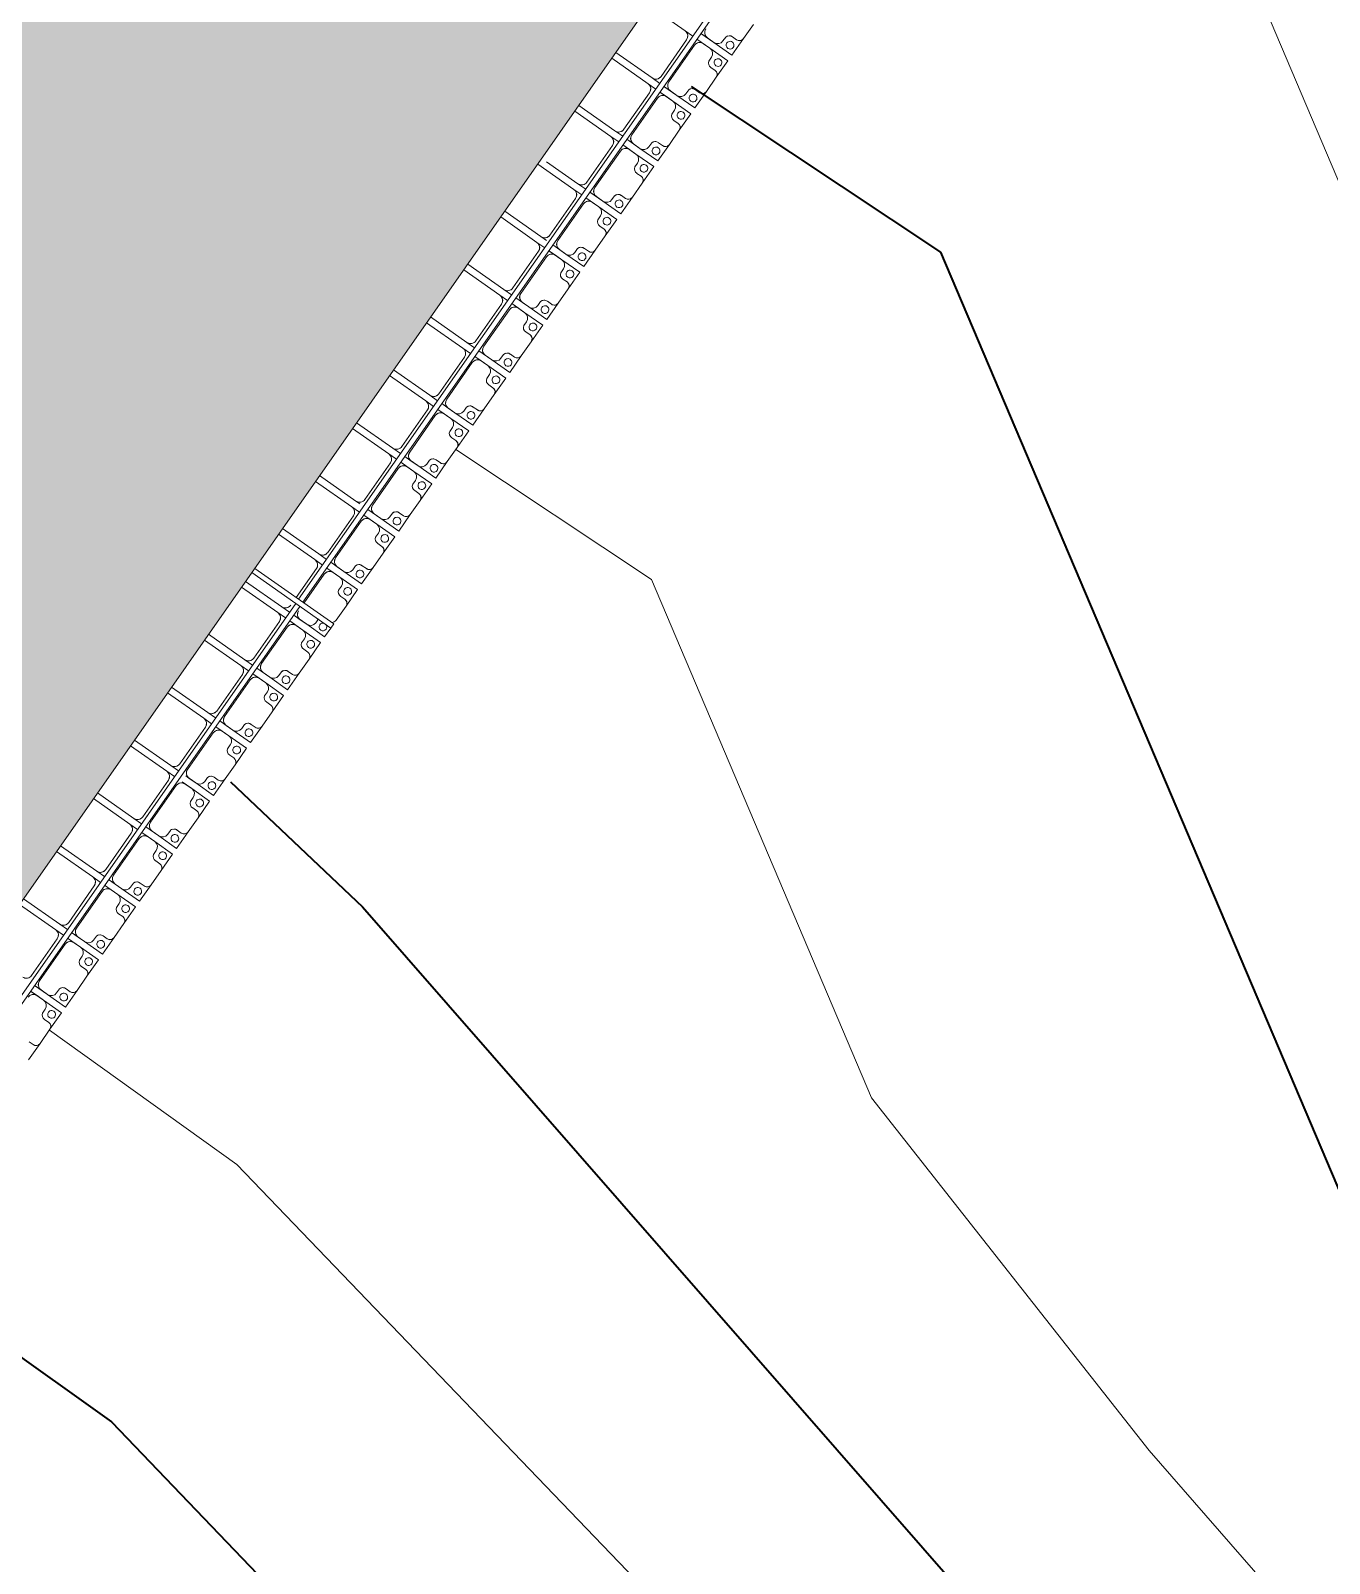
# Model space of a CAD drawing. Header units: millimetres. Extents: x -861324 to 439029, y -308065 to 694685.
# Drawn here: x -245874 to -235813, y 53681 to 65552 of the extents above; entities that cross this region are included whole.
import ezdxf

# ---------------------------------------------------------------- set-up
doc = ezdxf.new("R2010")
doc.units = ezdxf.units.MM
for name, color, linetype, lineweight in [('A-DETL-GENF', 92, 'Continuous', 9), ('A-DETL-THIN', 151, 'Continuous', 9), ('A-GENM', 13, 'Continuous', 9), ('C-TOPO-MAJR', 7, 'Continuous', 35), ('C-TOPO-MINR', 7, 'Continuous', 9), ('S-BEAM', 12, 'Continuous', 9)]:
    doc.layers.add(name, color=color, linetype=linetype, lineweight=lineweight)

# ---------------------------------------------------------------- blocks, each defined once
blk = doc.blocks.new('Dai phaodi lai - DẢI PHAO ĐI LẠI-17507-BỐ TRÍ BÈ PIN HỒ BẢN MÒNG')
at = {"layer": 'A-GENM', "color": 7}
for p, q in [((52067, 748), (51933, 748)), ((52067, 748), (52223, 748)), ((52223, 748), (52067, 748)), ((52223, 748), (52223, 579)), ((52223, 579), (52223, 748)), ((52277, 748), (52433, 748)), ((52277, 579), (52277, 748)), ((52277, 748), (52277, 579)), ((52433, 748), (52277, 748)), ((52567, 748), (52433, 748)), ((52567, 748), (52723, 748)), ((52723, 748), (52567, 748)), ((52723, 748), (52723, 579)), ((52723, 579), (52723, 748)), ((52777, 748), (52933, 748)), ((52777, 579), (52777, 748)), ((52777, 748), (52777, 579)), ((52933, 748), (52777, 748)), ((53067, 748), (52933, 748)), ((53067, 748), (53223, 748)), ((53223, 748), (53067, 748)), ((53223, 748), (53223, 579)), ((53223, 579), (53223, 748)), ((53277, 748), (53433, 748)), ((53277, 579), (53277, 748)), ((53277, 748), (53277, 579)), ((53433, 748), (53277, 748)), ((53567, 748), (53433, 748)), ((53567, 748), (53723, 748)), ((53723, 748), (53567, 748)), ((53723, 748), (53723, 579)), ((53723, 579), (53723, 748)), ((53777, 748), (53933, 748)), ((53777, 579), (53777, 748)), ((53777, 748), (53777, 579)), ((53933, 748), (53777, 748)), ((54067, 748), (53933, 748)), ((54067, 748), (54223, 748)), ((54223, 748), (54067, 748)), ((54223, 748), (54223, 579)), ((54223, 579), (54223, 748)), ((54277, 748), (54433, 748)), ((54277, 579), (54277, 748)), ((54277, 748), (54277, 579)), ((54433, 748), (54277, 748)), ((54567, 748), (54433, 748)), ((54567, 748), (54723, 748)), ((54723, 748), (54567, 748)), ((54723, 748), (54723, 579)), ((54723, 579), (54723, 748)), ((54777, 748), (54933, 748)), ((54777, 579), (54777, 748)), ((54777, 748), (54777, 579)), ((54933, 748), (54777, 748)), ((55067, 748), (54933, 748)), ((55067, 748), (55223, 748)), ((55223, 748), (55067, 748)), ((55223, 748), (55223, 579)), ((55223, 579), (55223, 748)), ((55277, 748), (55433, 748)), ((55277, 579), (55277, 748)), ((55277, 748), (55277, 579)), ((55433, 748), (55277, 748)), ((55567, 748), (55433, 748)), ((55567, 748), (55723, 748)), ((55723, 748), (55567, 748)), ((55723, 748), (55723, 579)), ((55723, 579), (55723, 748)), ((55777, 748), (55933, 748)), ((55777, 579), (55777, 748)), ((55777, 748), (55777, 579)), ((55933, 748), (55777, 748)), ((56067, 748), (55933, 748)), ((56067, 748), (56223, 748)), ((56223, 748), (56067, 748)), ((56223, 748), (56223, 579)), ((56223, 579), (56223, 748)), ((56277, 748), (56433, 748)), ((56277, 579), (56277, 748)), ((56277, 748), (56277, 579)), ((56433, 748), (56277, 748)), ((56567, 748), (56433, 748)), ((56567, 748), (56723, 748)), ((56723, 748), (56567, 748)), ((56723, 748), (56723, 579)), ((56723, 579), (56723, 748)), ((56777, 748), (56933, 748)), ((56777, 579), (56777, 748)), ((56777, 748), (56777, 579)), ((56933, 748), (56777, 748)), ((57067, 748), (56933, 748)), ((57067, 748), (57223, 748)), ((57223, 748), (57067, 748)), ((57223, 748), (57223, 579)), ((57223, 579), (57223, 748)), ((57277, 748), (57433, 748)), ((57277, 579), (57277, 748)), ((57277, 748), (57277, 579)), ((57433, 748), (57277, 748)), ((57567, 748), (57433, 748)), ((57640, 748), (57723, 748)), ((57723, 748), (57640, 748)), ((57723, 748), (57723, 579)), ((57723, 579), (57723, 748)), ((57777, 748), (57933, 748)), ((57777, 579), (57777, 748)), ((57777, 748), (57777, 579)), ((57933, 748), (57777, 748)), ((58067, 748), (57933, 748)), ((58067, 748), (58223, 748)), ((58223, 748), (58067, 748)), ((58223, 748), (58223, 579)), ((58223, 579), (58223, 748)), ((58277, 748), (58433, 748)), ((58277, 579), (58277, 748)), ((58277, 748), (58277, 579)), ((58433, 748), (58277, 748)), ((58567, 748), (58433, 748)), ((58567, 748), (58723, 748)), ((58723, 748), (58567, 748)), ((58723, 748), (58723, 579)), ((58723, 579), (58723, 748)), ((58777, 748), (58933, 748)), ((58777, 579), (58777, 748)), ((58777, 748), (58777, 579)), ((58933, 748), (58777, 748)), ((59067, 748), (58933, 748)), ((59067, 748), (59223, 748)), ((59223, 748), (59067, 748)), ((59223, 748), (59223, 579)), ((59223, 579), (59223, 748)), ((59277, 748), (59433, 748)), ((59277, 579), (59277, 748)), ((59277, 748), (59277, 579)), ((59433, 748), (59277, 748)), ((59567, 748), (59433, 748)), ((59567, 748), (59723, 748)), ((59723, 748), (59567, 748)), ((59723, 748), (59723, 579)), ((59723, 579), (59723, 748)), ((59777, 748), (59933, 748)), ((59777, 579), (59777, 748)), ((59777, 748), (59777, 579)), ((59933, 748), (59777, 748)), ((60067, 748), (59933, 748)), ((60067, 748), (60223, 748)), ((60223, 748), (60067, 748)), ((60223, 748), (60223, 579)), ((60223, 579), (60223, 748)), ((60277, 748), (60433, 748)), ((60277, 579), (60277, 748)), ((60277, 748), (60277, 579)), ((60433, 748), (60277, 748)), ((60567, 748), (60433, 748)), ((60567, 748), (60723, 748)), ((60723, 748), (60567, 748)), ((60723, 748), (60723, 579)), ((60723, 579), (60723, 748)), ((60777, 748), (60933, 748)), ((60777, 579), (60777, 748)), ((60777, 748), (60777, 579)), ((60933, 748), (60777, 748)), ((61067, 748), (60933, 748)), ((61067, 748), (61223, 748)), ((61223, 748), (61067, 748)), ((61223, 748), (61223, 579)), ((61223, 579), (61223, 748)), ((61277, 748), (61433, 748)), ((61277, 579), (61277, 748)), ((61277, 748), (61277, 579)), ((61433, 748), (61277, 748)), ((61567, 748), (61433, 748)), ((61567, 748), (61723, 748)), ((61723, 748), (61567, 748)), ((52105, 671), (52105, 710)), ((52173, 629), (52136, 629)), ((52173, 629), (52136, 629)), ((52136, 629), (52173, 629)), ((52364, 629), (52327, 629)), ((52364, 629), (52327, 629)), ((52327, 629), (52364, 629)), ((52395, 710), (52395, 671)), ((52605, 671), (52605, 710)), ((52673, 629), (52636, 629)), ((52673, 629), (52636, 629)), ((52636, 629), (52673, 629)), ((52864, 629), (52827, 629)), ((52864, 629), (52827, 629)), ((52827, 629), (52864, 629)), ((52895, 710), (52895, 671)), ((53105, 671), (53105, 710)), ((53173, 629), (53136, 629)), ((53173, 629), (53136, 629)), ((53136, 629), (53173, 629)), ((53364, 629), (53327, 629)), ((53364, 629), (53327, 629)), ((53327, 629), (53364, 629)), ((53395, 710), (53395, 671)), ((53605, 671), (53605, 710)), ((53673, 629), (53636, 629)), ((53673, 629), (53636, 629)), ((53636, 629), (53673, 629)), ((53864, 629), (53827, 629)), ((53864, 629), (53827, 629)), ((53827, 629), (53864, 629)), ((53895, 710), (53895, 671)), ((54105, 671), (54105, 710)), ((54173, 629), (54136, 629)), ((54173, 629), (54136, 629)), ((54136, 629), (54173, 629)), ((54364, 629), (54327, 629)), ((54364, 629), (54327, 629)), ((54327, 629), (54364, 629)), ((54395, 710), (54395, 671)), ((54605, 671), (54605, 710)), ((54673, 629), (54636, 629)), ((54673, 629), (54636, 629)), ((54636, 629), (54673, 629)), ((54864, 629), (54827, 629)), ((54864, 629), (54827, 629)), ((54827, 629), (54864, 629)), ((54895, 710), (54895, 671)), ((55105, 671), (55105, 710)), ((55173, 629), (55136, 629)), ((55173, 629), (55136, 629)), ((55136, 629), (55173, 629)), ((55364, 629), (55327, 629)), ((55364, 629), (55327, 629)), ((55327, 629), (55364, 629)), ((55395, 710), (55395, 671)), ((55605, 671), (55605, 710)), ((55673, 629), (55636, 629)), ((55673, 629), (55636, 629)), ((55636, 629), (55673, 629)), ((55864, 629), (55827, 629)), ((55864, 629), (55827, 629)), ((55827, 629), (55864, 629)), ((55895, 710), (55895, 671)), ((56105, 671), (56105, 710)), ((56173, 629), (56136, 629)), ((56173, 629), (56136, 629)), ((56136, 629), (56173, 629)), ((56364, 629), (56327, 629)), ((56364, 629), (56327, 629)), ((56327, 629), (56364, 629)), ((56395, 710), (56395, 671)), ((56605, 671), (56605, 710)), ((56673, 629), (56636, 629)), ((56673, 629), (56636, 629)), ((56636, 629), (56673, 629)), ((56864, 629), (56827, 629)), ((56864, 629), (56827, 629)), ((56827, 629), (56864, 629)), ((56895, 710), (56895, 671)), ((57105, 671), (57105, 710)), ((57173, 629), (57136, 629)), ((57173, 629), (57136, 629)), ((57136, 629), (57173, 629)), ((57364, 629), (57327, 629)), ((57364, 629), (57327, 629)), ((57327, 629), (57364, 629)), ((57395, 710), (57395, 671)), ((57673, 629), (57636, 629)), ((57673, 629), (57636, 629)), ((57636, 629), (57673, 629)), ((57864, 629), (57827, 629)), ((57864, 629), (57827, 629)), ((57827, 629), (57864, 629)), ((57895, 710), (57895, 671)), ((58105, 671), (58105, 710)), ((58173, 629), (58136, 629)), ((58173, 629), (58136, 629)), ((58136, 629), (58173, 629)), ((58364, 629), (58327, 629)), ((58364, 629), (58327, 629)), ((58327, 629), (58364, 629)), ((58395, 710), (58395, 671)), ((58605, 671), (58605, 710)), ((58673, 629), (58636, 629)), ((58673, 629), (58636, 629)), ((58636, 629), (58673, 629)), ((58864, 629), (58827, 629)), ((58864, 629), (58827, 629)), ((58827, 629), (58864, 629)), ((58895, 710), (58895, 671)), ((59105, 671), (59105, 710)), ((59173, 629), (59136, 629)), ((59173, 629), (59136, 629)), ((59136, 629), (59173, 629)), ((59364, 629), (59327, 629)), ((59364, 629), (59327, 629)), ((59327, 629), (59364, 629)), ((59395, 710), (59395, 671)), ((59605, 671), (59605, 710)), ((59673, 629), (59636, 629)), ((59673, 629), (59636, 629)), ((59636, 629), (59673, 629)), ((59864, 629), (59827, 629)), ((59864, 629), (59827, 629)), ((59827, 629), (59864, 629)), ((59895, 710), (59895, 671)), ((60105, 671), (60105, 710)), ((60173, 629), (60136, 629)), ((60173, 629), (60136, 629)), ((60136, 629), (60173, 629)), ((60364, 629), (60327, 629)), ((60364, 629), (60327, 629)), ((60327, 629), (60364, 629)), ((60395, 710), (60395, 671)), ((60605, 671), (60605, 710)), ((60673, 629), (60636, 629)), ((60673, 629), (60636, 629)), ((60636, 629), (60673, 629)), ((60864, 629), (60827, 629)), ((60864, 629), (60827, 629)), ((60827, 629), (60864, 629)), ((60895, 710), (60895, 671)), ((61105, 671), (61105, 710)), ((61173, 629), (61136, 629)), ((61173, 629), (61136, 629)), ((61136, 629), (61173, 629)), ((61364, 629), (61327, 629)), ((61364, 629), (61327, 629)), ((61327, 629), (61364, 629)), ((61395, 710), (61395, 671)), ((61605, 671), (61605, 710)), ((52223, 517), (52223, 579)), ((52223, 517), (52223, 456)), ((52277, 579), (52277, 517)), ((52277, 456), (52277, 517)), ((52723, 517), (52723, 579)), ((52723, 517), (52723, 456)), ((52777, 579), (52777, 517)), ((52777, 456), (52777, 517)), ((53223, 517), (53223, 579)), ((53223, 517), (53223, 456)), ((53277, 579), (53277, 517)), ((53277, 456), (53277, 517)), ((53723, 517), (53723, 579)), ((53723, 517), (53723, 456)), ((53777, 579), (53777, 517)), ((53777, 456), (53777, 517)), ((54223, 517), (54223, 579)), ((54223, 517), (54223, 456)), ((54277, 579), (54277, 517)), ((54277, 456), (54277, 517)), ((54723, 517), (54723, 579)), ((54723, 517), (54723, 456)), ((54777, 579), (54777, 517)), ((54777, 456), (54777, 517)), ((55223, 517), (55223, 579)), ((55223, 517), (55223, 456)), ((55277, 579), (55277, 517)), ((55277, 456), (55277, 517)), ((55723, 517), (55723, 579)), ((55723, 517), (55723, 456)), ((55777, 579), (55777, 517)), ((55777, 456), (55777, 517)), ((56223, 517), (56223, 579)), ((56223, 517), (56223, 456)), ((56277, 579), (56277, 517)), ((56277, 456), (56277, 517)), ((56723, 517), (56723, 579)), ((56723, 517), (56723, 456)), ((56777, 579), (56777, 517)), ((56777, 456), (56777, 517)), ((57223, 517), (57223, 579)), ((57223, 517), (57223, 456)), ((57277, 579), (57277, 517)), ((57277, 456), (57277, 517)), ((57723, 517), (57723, 579)), ((57723, 517), (57723, 456)), ((57777, 579), (57777, 517)), ((57777, 456), (57777, 517)), ((58223, 517), (58223, 579)), ((58223, 517), (58223, 456)), ((58277, 579), (58277, 517)), ((58277, 456), (58277, 517)), ((58723, 517), (58723, 579)), ((58723, 517), (58723, 456)), ((58777, 579), (58777, 517)), ((58777, 456), (58777, 517)), ((59223, 517), (59223, 579)), ((59223, 517), (59223, 485)), ((59277, 579), (59277, 517)), ((59277, 489), (59277, 517)), ((59723, 517), (59723, 579)), ((59723, 517), (59723, 456)), ((59777, 579), (59777, 517)), ((59777, 456), (59777, 517)), ((60223, 517), (60223, 579)), ((60223, 517), (60223, 456)), ((60277, 579), (60277, 517)), ((60277, 456), (60277, 517)), ((60723, 517), (60723, 579)), ((60723, 517), (60723, 456)), ((60777, 579), (60777, 517)), ((60777, 456), (60777, 517)), ((61223, 517), (61223, 579)), ((61223, 517), (61223, 456)), ((61277, 579), (61277, 517)), ((61277, 456), (61277, 517)), ((52277, 343), (52277, 416)), ((52327, 467), (52673, 467)), ((52673, 393), (52327, 393)), ((52723, 416), (52723, 343)), ((52777, 343), (52777, 416)), ((52827, 467), (53173, 467)), ((53173, 393), (52827, 393)), ((53223, 416), (53223, 343)), ((53277, 343), (53277, 416)), ((53327, 467), (53673, 467)), ((53673, 393), (53327, 393)), ((53723, 416), (53723, 343)), ((53777, 343), (53777, 416)), ((53827, 467), (54173, 467)), ((54173, 393), (53827, 393)), ((54223, 395), (54223, 343)), ((54277, 343), (54277, 416)), ((54327, 467), (54673, 467)), ((54673, 393), (54327, 393)), ((54723, 416), (54723, 343)), ((54777, 343), (54777, 416)), ((54827, 467), (55173, 467)), ((55173, 393), (54827, 393)), ((55223, 416), (55223, 343)), ((55277, 343), (55277, 416)), ((55327, 467), (55673, 467)), ((55673, 393), (55327, 393)), ((55723, 416), (55723, 343)), ((55777, 343), (55777, 416)), ((55827, 467), (56173, 467)), ((56173, 393), (55827, 393)), ((56223, 416), (56223, 343)), ((56277, 343), (56277, 416)), ((56327, 467), (56673, 467)), ((56673, 393), (56327, 393)), ((56723, 380), (56723, 343)), ((56777, 343), (56777, 416)), ((56827, 467), (57173, 467)), ((57173, 393), (56827, 393)), ((57223, 416), (57223, 343)), ((57277, 343), (57277, 416)), ((57327, 467), (57600, 467)), ((57600, 393), (57327, 393)), ((57723, 416), (57723, 343)), ((57777, 343), (57777, 416)), ((57827, 467), (58173, 467)), ((58173, 393), (57827, 393)), ((58223, 416), (58223, 343)), ((58277, 343), (58277, 416)), ((58327, 467), (58673, 467)), ((58673, 393), (58327, 393)), ((58723, 416), (58723, 343)), ((58777, 343), (58777, 416)), ((58827, 467), (59173, 467)), ((59173, 393), (58827, 393)), ((59223, 416), (59223, 343)), ((59277, 343), (59277, 416)), ((59327, 467), (59673, 467)), ((59673, 393), (59327, 393)), ((59723, 416), (59723, 343)), ((59777, 343), (59777, 416)), ((59827, 467), (60173, 467)), ((60173, 393), (59827, 393)), ((60223, 416), (60223, 343)), ((60277, 343), (60277, 416)), ((60327, 467), (60673, 467)), ((60673, 393), (60327, 393)), ((60723, 416), (60723, 343)), ((60777, 343), (60777, 416)), ((60827, 467), (61173, 467)), ((61173, 393), (60827, 393)), ((52277, 343), (52277, 0)), ((52723, 0), (52723, 343)), ((52777, 343), (52777, 0)), ((53223, 0), (53223, 343)), ((53277, 343), (53277, 0)), ((53723, 45), (53723, 343)), ((53777, 343), (53777, 0)), ((54223, 0), (54223, 343)), ((54277, 343), (54277, 0)), ((54723, 0), (54723, 343)), ((54777, 343), (54777, 0)), ((55223, 0), (55223, 343)), ((55277, 343), (55277, 0)), ((55723, 0), (55723, 343)), ((55777, 343), (55777, 0)), ((56223, 0), (56223, 343)), ((56277, 343), (56277, 0)), ((56723, 0), (56723, 343)), ((56777, 343), (56777, 0)), ((57223, 0), (57223, 343)), ((57277, 343), (57277, 0)), ((57723, 0), (57723, 343)), ((57777, 343), (57777, 0)), ((58223, 0), (58223, 343)), ((58277, 343), (58277, 0)), ((58723, 0), (58723, 343)), ((58777, 343), (58777, 0)), ((59223, 0), (59223, 343)), ((59277, 343), (59277, 0)), ((59723, 0), (59723, 343)), ((59777, 343), (59777, 0)), ((60223, 0), (60223, 343)), ((60277, 343), (60277, 0)), ((60723, 0), (60723, 343)), ((60777, 343), (60777, 0))]:
    blk.add_line(p, q, dxfattribs=at)
at = {"layer": 'A-GENM', "color": 9}
for p, q in [((52136, 629), (52173, 629)), ((52327, 629), (52364, 629)), ((52636, 629), (52673, 629)), ((52827, 629), (52864, 629)), ((53136, 629), (53173, 629)), ((53327, 629), (53364, 629)), ((53636, 629), (53673, 629)), ((53827, 629), (53864, 629)), ((54136, 629), (54173, 629)), ((54327, 629), (54364, 629)), ((54636, 629), (54673, 629)), ((54827, 629), (54864, 629)), ((55136, 629), (55173, 629)), ((55327, 629), (55364, 629)), ((55636, 629), (55673, 629)), ((55827, 629), (55864, 629)), ((56136, 629), (56173, 629)), ((56327, 629), (56364, 629)), ((56636, 629), (56673, 629)), ((56827, 629), (56864, 629)), ((57136, 629), (57173, 629)), ((57327, 629), (57364, 629)), ((57636, 629), (57673, 629)), ((57827, 629), (57864, 629)), ((58136, 629), (58173, 629)), ((58327, 629), (58364, 629)), ((58636, 629), (58673, 629)), ((58827, 629), (58864, 629)), ((59136, 629), (59173, 629)), ((59327, 629), (59364, 629)), ((59636, 629), (59673, 629)), ((59827, 629), (59864, 629)), ((60136, 629), (60173, 629)), ((60327, 629), (60364, 629)), ((60636, 629), (60673, 629)), ((60827, 629), (60864, 629)), ((61136, 629), (61173, 629)), ((61327, 629), (61364, 629)), ((52223, 579), (52223, 456)), ((52277, 456), (52277, 579)), ((52723, 579), (52723, 456)), ((52777, 456), (52777, 579)), ((53223, 579), (53223, 456)), ((53277, 456), (53277, 579)), ((53723, 579), (53723, 456)), ((53777, 456), (53777, 579)), ((54223, 579), (54223, 456)), ((54277, 456), (54277, 579)), ((54723, 579), (54723, 456)), ((54777, 456), (54777, 579)), ((55223, 579), (55223, 456)), ((55277, 456), (55277, 579)), ((55723, 579), (55723, 456)), ((55777, 456), (55777, 579)), ((56223, 579), (56223, 456)), ((56277, 456), (56277, 579)), ((56723, 579), (56723, 456)), ((56777, 456), (56777, 579)), ((57223, 579), (57223, 456)), ((57277, 456), (57277, 579)), ((57723, 579), (57723, 456)), ((57777, 456), (57777, 579)), ((58223, 579), (58223, 456)), ((58277, 456), (58277, 579)), ((58723, 579), (58723, 456)), ((58777, 456), (58777, 579)), ((59223, 579), (59223, 485)), ((59277, 489), (59277, 579)), ((59723, 579), (59723, 456)), ((59777, 456), (59777, 579)), ((60223, 579), (60223, 456)), ((60277, 456), (60277, 579)), ((60723, 579), (60723, 456)), ((60777, 456), (60777, 579)), ((61223, 579), (61223, 456)), ((61277, 456), (61277, 579)), ((52277, 343), (52277, 416)), ((52723, 416), (52723, 343)), ((52777, 343), (52777, 416)), ((53223, 416), (53223, 343)), ((53277, 343), (53277, 416)), ((53723, 416), (53723, 343)), ((53777, 343), (53777, 416)), ((54223, 395), (54223, 343)), ((54277, 343), (54277, 416)), ((54723, 416), (54723, 343)), ((54777, 343), (54777, 416)), ((55223, 416), (55223, 343)), ((55277, 343), (55277, 416)), ((55723, 416), (55723, 343)), ((55777, 343), (55777, 416)), ((56223, 416), (56223, 343)), ((56277, 343), (56277, 416)), ((56723, 380), (56723, 343)), ((56777, 343), (56777, 416)), ((57223, 416), (57223, 343)), ((57277, 343), (57277, 416)), ((57723, 416), (57723, 343)), ((57777, 343), (57777, 416)), ((58223, 416), (58223, 343)), ((58277, 343), (58277, 416)), ((58723, 416), (58723, 343)), ((58777, 343), (58777, 416)), ((59223, 416), (59223, 343)), ((59277, 343), (59277, 416)), ((59723, 416), (59723, 343)), ((59777, 343), (59777, 416)), ((60223, 416), (60223, 343)), ((60277, 343), (60277, 416)), ((60723, 416), (60723, 343)), ((60777, 343), (60777, 416))]:
    blk.add_line(p, q, dxfattribs=at)
at = {"layer": 'A-GENM', "color": 7}
for centre, radius, start, end in [((52067, 710), 38, 360, 90), ((52067, 710), 38, 0, 90), ((52067, 710), 38, 0, 90), ((52168, 693), 30, 90, 270), ((52168, 693), 30, 90, 270), ((52168, 693), 30, 270, 90), ((52168, 693), 30, 270, 90), ((52332, 693), 30, 90, 270), ((52332, 693), 30, 90, 270), ((52332, 693), 30, 270, 90), ((52332, 693), 30, 270, 90), ((52433, 710), 38, 90, 180), ((52433, 710), 38, 90, 165), ((52433, 710), 38, 90, 165), ((52567, 710), 38, 360, 90), ((52567, 710), 38, 0, 90), ((52567, 710), 38, 0, 90), ((52668, 693), 30, 90, 270), ((52668, 693), 30, 90, 270), ((52668, 693), 30, 270, 90), ((52668, 693), 30, 270, 90), ((52832, 693), 30, 90, 270), ((52832, 693), 30, 90, 270), ((52832, 693), 30, 270, 90), ((52832, 693), 30, 270, 90), ((52933, 710), 38, 90, 180), ((52933, 710), 38, 90, 165), ((52933, 710), 38, 90, 165), ((53067, 710), 38, 360, 90), ((53067, 710), 38, 0, 90), ((53067, 710), 38, 0, 90), ((53168, 693), 30, 90, 270), ((53168, 693), 30, 90, 270), ((53168, 693), 30, 270, 90), ((53168, 693), 30, 270, 90), ((53332, 693), 30, 90, 270), ((53332, 693), 30, 90, 270), ((53332, 693), 30, 270, 90), ((53332, 693), 30, 270, 90), ((53433, 710), 38, 90, 180), ((53433, 710), 38, 90, 165), ((53433, 710), 38, 90, 165), ((53567, 710), 38, 360, 90), ((53567, 710), 38, 0, 90), ((53567, 710), 38, 0, 90), ((53668, 693), 30, 90, 270), ((53668, 693), 30, 90, 270), ((53668, 693), 30, 270, 90), ((53668, 693), 30, 270, 90), ((53832, 693), 30, 90, 270), ((53832, 693), 30, 90, 270), ((53832, 693), 30, 270, 90), ((53832, 693), 30, 270, 90), ((53933, 710), 38, 90, 180), ((53933, 710), 38, 90, 165), ((53933, 710), 38, 90, 165), ((54067, 710), 38, 360, 90), ((54067, 710), 38, 0, 90), ((54067, 710), 38, 0, 90), ((54168, 693), 30, 90, 270), ((54168, 693), 30, 90, 270), ((54168, 693), 30, 270, 90), ((54168, 693), 30, 270, 90), ((54332, 693), 30, 90, 270), ((54332, 693), 30, 90, 270), ((54332, 693), 30, 270, 90), ((54332, 693), 30, 270, 90), ((54433, 710), 38, 90, 180), ((54433, 710), 38, 90, 165), ((54433, 710), 38, 90, 165), ((54567, 710), 38, 360, 90), ((54567, 710), 38, 0, 90), ((54567, 710), 38, 0, 90), ((54668, 693), 30, 90, 270), ((54668, 693), 30, 90, 270), ((54668, 693), 30, 270, 90), ((54668, 693), 30, 270, 90), ((54832, 693), 30, 90, 270), ((54832, 693), 30, 90, 270), ((54832, 693), 30, 270, 90), ((54832, 693), 30, 270, 90), ((54933, 710), 38, 90, 180), ((54933, 710), 38, 90, 165), ((54933, 710), 38, 90, 165), ((55067, 710), 38, 360, 90), ((55067, 710), 38, 0, 90), ((55067, 710), 38, 0, 90), ((55168, 693), 30, 90, 270), ((55168, 693), 30, 90, 270), ((55168, 693), 30, 270, 90), ((55168, 693), 30, 270, 90), ((55332, 693), 30, 90, 270), ((55332, 693), 30, 90, 270), ((55332, 693), 30, 270, 90), ((55332, 693), 30, 270, 90), ((55433, 710), 38, 90, 180), ((55433, 710), 38, 90, 165), ((55433, 710), 38, 90, 165), ((55567, 710), 38, 360, 90), ((55567, 710), 38, 0, 90), ((55567, 710), 38, 0, 90), ((55668, 693), 30, 90, 270), ((55668, 693), 30, 90, 270), ((55668, 693), 30, 270, 90), ((55668, 693), 30, 270, 90), ((55832, 693), 30, 90, 270), ((55832, 693), 30, 90, 270), ((55832, 693), 30, 270, 90), ((55832, 693), 30, 270, 90), ((55933, 710), 38, 90, 180), ((55933, 710), 38, 90, 165), ((55933, 710), 38, 90, 165), ((56067, 710), 38, 360, 90), ((56067, 710), 38, 0, 90), ((56067, 710), 38, 0, 90), ((56168, 693), 30, 90, 270), ((56168, 693), 30, 90, 270), ((56168, 693), 30, 270, 90), ((56168, 693), 30, 270, 90), ((56332, 693), 30, 90, 270), ((56332, 693), 30, 90, 270), ((56332, 693), 30, 270, 90), ((56332, 693), 30, 270, 90), ((56433, 710), 38, 90, 180), ((56433, 710), 38, 90, 165), ((56433, 710), 38, 90, 165), ((56567, 710), 38, 360, 90), ((56567, 710), 38, 0, 90), ((56567, 710), 38, 0, 90), ((56668, 693), 30, 90, 270), ((56668, 693), 30, 90, 270), ((56668, 693), 30, 270, 90), ((56668, 693), 30, 270, 90), ((56832, 693), 30, 90, 270), ((56832, 693), 30, 90, 270), ((56832, 693), 30, 270, 90), ((56832, 693), 30, 270, 90), ((56933, 710), 38, 90, 180), ((56933, 710), 38, 90, 165), ((56933, 710), 38, 90, 165), ((57067, 710), 38, 360, 90), ((57067, 710), 38, 0, 90), ((57067, 710), 38, 0, 90), ((57168, 693), 30, 90, 270), ((57168, 693), 30, 90, 270), ((57168, 693), 30, 270, 90), ((57168, 693), 30, 270, 90), ((57332, 693), 30, 90, 270), ((57332, 693), 30, 90, 270), ((57332, 693), 30, 270, 90), ((57332, 693), 30, 270, 90), ((57433, 710), 38, 90, 180), ((57433, 710), 38, 90, 165), ((57433, 710), 38, 90, 165), ((57567, 710), 38, 30, 90), ((57567, 710), 38, 30, 90), ((57567, 710), 38, 30, 90), ((57668, 693), 30, 90, 165), ((57668, 693), 30, 90, 165), ((57668, 693), 30, 270, 90), ((57668, 693), 30, 270, 90), ((57832, 693), 30, 90, 270), ((57832, 693), 30, 90, 270), ((57832, 693), 30, 270, 90), ((57832, 693), 30, 270, 90), ((57933, 710), 38, 90, 180), ((57933, 710), 38, 90, 165), ((57933, 710), 38, 90, 165), ((58067, 710), 38, 360, 90), ((58067, 710), 38, 0, 90), ((58067, 710), 38, 0, 90), ((58168, 693), 30, 90, 270), ((58168, 693), 30, 90, 270), ((58168, 693), 30, 270, 90), ((58168, 693), 30, 270, 90), ((58332, 693), 30, 90, 270), ((58332, 693), 30, 90, 270), ((58332, 693), 30, 270, 90), ((58332, 693), 30, 270, 90), ((58433, 710), 38, 90, 180), ((58433, 710), 38, 90, 165), ((58433, 710), 38, 90, 165), ((58567, 710), 38, 360, 90), ((58567, 710), 38, 0, 90), ((58567, 710), 38, 0, 90), ((58668, 693), 30, 90, 270), ((58668, 693), 30, 90, 270), ((58668, 693), 30, 270, 90), ((58668, 693), 30, 270, 90), ((58832, 693), 30, 90, 270), ((58832, 693), 30, 90, 270), ((58832, 693), 30, 270, 90), ((58832, 693), 30, 270, 90), ((58933, 710), 38, 90, 180), ((58933, 710), 38, 90, 165), ((58933, 710), 38, 90, 165), ((59067, 710), 38, 360, 90), ((59067, 710), 38, 0, 90), ((59067, 710), 38, 0, 90), ((59168, 693), 30, 90, 270), ((59168, 693), 30, 90, 270), ((59168, 693), 30, 270, 90), ((59168, 693), 30, 270, 90), ((59332, 693), 30, 90, 270), ((59332, 693), 30, 90, 270), ((59332, 693), 30, 270, 90), ((59332, 693), 30, 270, 90), ((59433, 710), 38, 90, 180), ((59433, 710), 38, 90, 165), ((59433, 710), 38, 90, 165), ((59567, 710), 38, 360, 90), ((59567, 710), 38, 0, 90), ((59567, 710), 38, 0, 90), ((59668, 693), 30, 90, 270), ((59668, 693), 30, 90, 270), ((59668, 693), 30, 270, 90), ((59668, 693), 30, 270, 90), ((59832, 693), 30, 90, 270), ((59832, 693), 30, 90, 270), ((59832, 693), 30, 270, 90), ((59832, 693), 30, 270, 90), ((59933, 710), 38, 90, 180), ((59933, 710), 38, 90, 165), ((59933, 710), 38, 90, 165), ((60067, 710), 38, 360, 90), ((60067, 710), 38, 0, 90), ((60067, 710), 38, 0, 90), ((60168, 693), 30, 90, 270), ((60168, 693), 30, 90, 270), ((60168, 693), 30, 270, 90), ((60168, 693), 30, 270, 90), ((60332, 693), 30, 90, 270), ((60332, 693), 30, 90, 270), ((60332, 693), 30, 270, 90), ((60332, 693), 30, 270, 90), ((60433, 710), 38, 90, 180), ((60433, 710), 38, 90, 165), ((60433, 710), 38, 90, 165), ((60567, 710), 38, 360, 90), ((60567, 710), 38, 0, 90), ((60567, 710), 38, 0, 90), ((60668, 693), 30, 90, 270), ((60668, 693), 30, 90, 270), ((60668, 693), 30, 270, 90), ((60668, 693), 30, 270, 90), ((60832, 693), 30, 90, 270), ((60832, 693), 30, 90, 270), ((60832, 693), 30, 270, 90), ((60832, 693), 30, 270, 90), ((60933, 710), 38, 90, 180), ((60933, 710), 38, 90, 165), ((60933, 710), 38, 90, 165), ((61067, 710), 38, 360, 90), ((61067, 710), 38, 0, 90), ((61067, 710), 38, 0, 90), ((61168, 693), 30, 90, 270), ((61168, 693), 30, 90, 270), ((61168, 693), 30, 270, 90), ((61168, 693), 30, 270, 90), ((61332, 693), 30, 90, 270), ((61332, 693), 30, 90, 270), ((61332, 693), 30, 270, 90), ((61332, 693), 30, 270, 90), ((61433, 710), 38, 90, 180), ((61433, 710), 38, 90, 165), ((61433, 710), 38, 90, 165), ((61567, 710), 38, 360, 90), ((61567, 710), 38, 0, 90), ((61567, 710), 38, 0, 90), ((52145, 668), 40, 176.4919, 256.8115), ((52145, 668), 40, 176.4919, 216.6517), ((52145, 668), 40, 176.4919, 216.6517), ((52145, 668), 40, 230.0383, 256.8115), ((52145, 668), 40, 230.0383, 256.8115), ((52173, 579), 50, 0, 90), ((52173, 579), 50, 0, 90), ((52173, 579), 50, 0, 90), ((52327, 579), 50, 90, 180), ((52327, 579), 50, 90, 180), ((52327, 579), 50, 90, 180), ((52355, 668), 40, 283.1885, 3.5081), ((52355, 668), 40, 283.1885, 3.5081), ((52355, 668), 40, 283.1885, 3.5081), ((52645, 668), 40, 176.4919, 256.8115), ((52645, 668), 40, 176.4919, 216.6517), ((52645, 668), 40, 176.4919, 216.6517), ((52645, 668), 40, 230.0383, 256.8115), ((52645, 668), 40, 230.0383, 256.8115), ((52673, 579), 50, 0, 90), ((52673, 579), 50, 0, 90), ((52673, 579), 50, 0, 90), ((52827, 579), 50, 90, 180), ((52827, 579), 50, 90, 180), ((52827, 579), 50, 90, 180), ((52855, 668), 40, 283.1885, 3.5081), ((52855, 668), 40, 283.1885, 3.5081), ((52855, 668), 40, 283.1885, 3.5081), ((53145, 668), 40, 176.4919, 256.8115), ((53145, 668), 40, 176.4919, 216.6517), ((53145, 668), 40, 176.4919, 216.6517), ((53145, 668), 40, 230.0383, 256.8115), ((53145, 668), 40, 230.0383, 256.8115), ((53173, 579), 50, 0, 90), ((53173, 579), 50, 0, 90), ((53173, 579), 50, 0, 90), ((53327, 579), 50, 90, 180), ((53327, 579), 50, 90, 180), ((53327, 579), 50, 90, 180), ((53355, 668), 40, 283.1885, 3.5081), ((53355, 668), 40, 283.1885, 3.5081), ((53355, 668), 40, 283.1885, 3.5081), ((53645, 668), 40, 176.4919, 256.8115), ((53645, 668), 40, 176.4919, 216.6517), ((53645, 668), 40, 176.4919, 216.6517), ((53645, 668), 40, 230.0383, 256.8115), ((53645, 668), 40, 230.0383, 256.8115), ((53673, 579), 50, 0, 90), ((53673, 579), 50, 0, 90), ((53673, 579), 50, 0, 90), ((53827, 579), 50, 90, 180), ((53827, 579), 50, 90, 180), ((53827, 579), 50, 90, 180), ((53855, 668), 40, 283.1885, 3.5081), ((53855, 668), 40, 283.1885, 3.5081), ((53855, 668), 40, 283.1885, 3.5081), ((54145, 668), 40, 176.4919, 256.8115), ((54145, 668), 40, 176.4919, 216.6517), ((54145, 668), 40, 176.4919, 216.6517), ((54145, 668), 40, 230.0383, 256.8115), ((54145, 668), 40, 230.0383, 256.8115), ((54173, 579), 50, 0, 90), ((54173, 579), 50, 0, 90), ((54173, 579), 50, 0, 90), ((54327, 579), 50, 90, 180), ((54327, 579), 50, 90, 180), ((54327, 579), 50, 90, 180), ((54355, 668), 40, 283.1885, 3.5081), ((54355, 668), 40, 283.1885, 3.5081), ((54355, 668), 40, 283.1885, 3.5081), ((54645, 668), 40, 176.4919, 256.8115), ((54645, 668), 40, 176.4919, 216.6517), ((54645, 668), 40, 176.4919, 216.6517), ((54645, 668), 40, 230.0383, 256.8115), ((54645, 668), 40, 230.0383, 256.8115), ((54673, 579), 50, 0, 90), ((54673, 579), 50, 0, 90), ((54673, 579), 50, 0, 90), ((54827, 579), 50, 90, 180), ((54827, 579), 50, 90, 180), ((54827, 579), 50, 90, 180), ((54855, 668), 40, 283.1885, 3.5081), ((54855, 668), 40, 283.1885, 3.5081), ((54855, 668), 40, 283.1885, 3.5081), ((55145, 668), 40, 176.4919, 256.8115), ((55145, 668), 40, 176.4919, 216.6517), ((55145, 668), 40, 176.4919, 216.6517), ((55145, 668), 40, 230.0383, 256.8115), ((55145, 668), 40, 230.0383, 256.8115), ((55173, 579), 50, 0, 90), ((55173, 579), 50, 0, 90), ((55173, 579), 50, 0, 90), ((55327, 579), 50, 90, 180), ((55327, 579), 50, 90, 180), ((55327, 579), 50, 90, 180), ((55355, 668), 40, 283.1885, 3.5081), ((55355, 668), 40, 283.1885, 3.5081), ((55355, 668), 40, 283.1885, 3.5081), ((55645, 668), 40, 176.4919, 256.8115), ((55645, 668), 40, 176.4919, 216.6517), ((55645, 668), 40, 176.4919, 216.6517), ((55645, 668), 40, 230.0383, 256.8115), ((55645, 668), 40, 230.0383, 256.8115), ((55673, 579), 50, 0, 90), ((55673, 579), 50, 0, 90), ((55673, 579), 50, 0, 90), ((55827, 579), 50, 90, 180), ((55827, 579), 50, 90, 180), ((55827, 579), 50, 90, 180), ((55855, 668), 40, 283.1885, 3.5081), ((55855, 668), 40, 283.1885, 3.5081), ((55855, 668), 40, 283.1885, 3.5081), ((56145, 668), 40, 176.4919, 256.8115), ((56145, 668), 40, 176.4919, 216.6517), ((56145, 668), 40, 176.4919, 216.6517), ((56145, 668), 40, 230.0383, 256.8115), ((56145, 668), 40, 230.0383, 256.8115), ((56173, 579), 50, 0, 90), ((56173, 579), 50, 0, 90), ((56173, 579), 50, 0, 90), ((56327, 579), 50, 90, 180), ((56327, 579), 50, 90, 180), ((56327, 579), 50, 90, 180), ((56355, 668), 40, 283.1885, 3.5081), ((56355, 668), 40, 283.1885, 3.5081), ((56355, 668), 40, 283.1885, 3.5081), ((56645, 668), 40, 176.4919, 256.8115), ((56645, 668), 40, 176.4919, 216.6517), ((56645, 668), 40, 176.4919, 216.6517), ((56645, 668), 40, 230.0383, 256.8115), ((56645, 668), 40, 230.0383, 256.8115), ((56673, 579), 50, 0, 90), ((56673, 579), 50, 0, 90), ((56673, 579), 50, 0, 90), ((56827, 579), 50, 90, 180), ((56827, 579), 50, 90, 180), ((56827, 579), 50, 90, 180), ((56855, 668), 40, 283.1885, 3.5081), ((56855, 668), 40, 283.1885, 3.5081), ((56855, 668), 40, 283.1885, 3.5081), ((57145, 668), 40, 176.4919, 256.8115), ((57145, 668), 40, 176.4919, 216.6517), ((57145, 668), 40, 176.4919, 216.6517), ((57145, 668), 40, 230.0383, 256.8115), ((57145, 668), 40, 230.0383, 256.8115), ((57173, 579), 50, 0, 90), ((57173, 579), 50, 0, 90), ((57173, 579), 50, 0, 90), ((57327, 579), 50, 90, 180), ((57327, 579), 50, 90, 180), ((57327, 579), 50, 90, 180), ((57355, 668), 40, 283.1885, 3.5081), ((57355, 668), 40, 283.1885, 3.5081), ((57355, 668), 40, 283.1885, 3.5081), ((57668, 693), 30, 195, 270), ((57668, 693), 30, 195, 270), ((57673, 579), 50, 0, 90), ((57673, 579), 50, 0, 90), ((57673, 579), 50, 0, 90), ((57827, 579), 50, 90, 180), ((57827, 579), 50, 90, 180), ((57827, 579), 50, 90, 180), ((57855, 668), 40, 283.1885, 3.5081), ((57855, 668), 40, 283.1885, 3.5081), ((57855, 668), 40, 283.1885, 3.5081), ((58145, 668), 40, 176.4919, 256.8115), ((58145, 668), 40, 176.4919, 216.6517), ((58145, 668), 40, 176.4919, 216.6517), ((58145, 668), 40, 230.0383, 256.8115), ((58145, 668), 40, 230.0383, 256.8115), ((58173, 579), 50, 0, 90), ((58173, 579), 50, 0, 90), ((58173, 579), 50, 0, 90), ((58327, 579), 50, 90, 180), ((58327, 579), 50, 90, 180), ((58327, 579), 50, 90, 180), ((58355, 668), 40, 283.1885, 3.5081), ((58355, 668), 40, 283.1885, 3.5081), ((58355, 668), 40, 283.1885, 3.5081), ((58645, 668), 40, 176.4919, 256.8115), ((58645, 668), 40, 176.4919, 216.6517), ((58645, 668), 40, 176.4919, 216.6517), ((58645, 668), 40, 230.0383, 256.8115), ((58645, 668), 40, 230.0383, 256.8115), ((58673, 579), 50, 0, 90), ((58673, 579), 50, 0, 90), ((58673, 579), 50, 0, 90), ((58827, 579), 50, 90, 180), ((58827, 579), 50, 90, 180), ((58827, 579), 50, 90, 180), ((58855, 668), 40, 283.1885, 3.5081), ((58855, 668), 40, 283.1885, 3.5081), ((58855, 668), 40, 283.1885, 3.5081), ((59145, 668), 40, 176.4919, 256.8115), ((59145, 668), 40, 176.4919, 216.6517), ((59145, 668), 40, 176.4919, 216.6517), ((59145, 668), 40, 230.0383, 256.8115), ((59145, 668), 40, 230.0383, 256.8115), ((59173, 579), 50, 0, 90), ((59173, 579), 50, 0, 90), ((59173, 579), 50, 0, 90), ((59327, 579), 50, 90, 180), ((59327, 579), 50, 90, 180), ((59327, 579), 50, 90, 180), ((59355, 668), 40, 283.1885, 3.5081), ((59355, 668), 40, 283.1885, 3.5081), ((59355, 668), 40, 283.1885, 3.5081), ((59645, 668), 40, 176.4919, 256.8115), ((59645, 668), 40, 176.4919, 216.6517), ((59645, 668), 40, 176.4919, 216.6517), ((59645, 668), 40, 230.0383, 256.8115), ((59645, 668), 40, 230.0383, 256.8115), ((59673, 579), 50, 0, 90), ((59673, 579), 50, 0, 90), ((59673, 579), 50, 0, 90), ((59827, 579), 50, 90, 180), ((59827, 579), 50, 90, 180), ((59827, 579), 50, 90, 180), ((59855, 668), 40, 283.1885, 3.5081), ((59855, 668), 40, 283.1885, 3.5081), ((59855, 668), 40, 283.1885, 3.5081), ((60145, 668), 40, 176.4919, 256.8115), ((60145, 668), 40, 176.4919, 216.6517), ((60145, 668), 40, 176.4919, 216.6517), ((60145, 668), 40, 230.0383, 256.8115), ((60145, 668), 40, 230.0383, 256.8115), ((60173, 579), 50, 0, 90), ((60173, 579), 50, 0, 90), ((60173, 579), 50, 0, 90), ((60327, 579), 50, 90, 180), ((60327, 579), 50, 90, 180), ((60327, 579), 50, 90, 180), ((60355, 668), 40, 283.1885, 3.5081), ((60355, 668), 40, 283.1885, 3.5081), ((60355, 668), 40, 283.1885, 3.5081), ((60645, 668), 40, 176.4919, 256.8115), ((60645, 668), 40, 176.4919, 216.6517), ((60645, 668), 40, 176.4919, 216.6517), ((60645, 668), 40, 230.0383, 256.8115), ((60645, 668), 40, 230.0383, 256.8115), ((60673, 579), 50, 0, 90), ((60673, 579), 50, 0, 90), ((60673, 579), 50, 0, 90), ((60827, 579), 50, 90, 180), ((60827, 579), 50, 90, 180), ((60827, 579), 50, 90, 180), ((60855, 668), 40, 283.1885, 3.5081), ((60855, 668), 40, 283.1885, 3.5081), ((60855, 668), 40, 283.1885, 3.5081), ((61145, 668), 40, 176.4919, 256.8115), ((61145, 668), 40, 176.4919, 216.6517), ((61145, 668), 40, 176.4919, 216.6517), ((61145, 668), 40, 230.0383, 256.8115), ((61145, 668), 40, 230.0383, 256.8115), ((61173, 579), 50, 0, 90), ((61173, 579), 50, 0, 90), ((61173, 579), 50, 0, 90), ((61327, 579), 50, 90, 180), ((61327, 579), 50, 90, 180), ((61327, 579), 50, 90, 180), ((61355, 668), 40, 283.1885, 3.5081), ((61355, 668), 40, 283.1885, 3.5081), ((61355, 668), 40, 283.1885, 3.5081), ((52173, 517), 50, 270, 0), ((52173, 517), 50, 270, 345), ((52327, 517), 50, 180, 270), ((52327, 517), 50, 180, 255), ((52673, 517), 50, 270, 0), ((52673, 517), 50, 270, 345), ((52827, 517), 50, 180, 270), ((52827, 517), 50, 180, 255), ((53173, 517), 50, 270, 0), ((53173, 517), 50, 270, 345), ((53327, 517), 50, 180, 270), ((53327, 517), 50, 180, 255), ((53673, 517), 50, 270, 0), ((53673, 517), 50, 270, 345), ((53827, 517), 50, 180, 270), ((53827, 517), 50, 180, 255), ((54173, 517), 50, 270, 0), ((54173, 517), 50, 270, 345), ((54327, 517), 50, 180, 270), ((54327, 517), 50, 180, 255), ((54673, 517), 50, 270, 0), ((54673, 517), 50, 270, 345), ((54827, 517), 50, 180, 270), ((54827, 517), 50, 180, 255), ((55173, 517), 50, 270, 0), ((55173, 517), 50, 270, 345), ((55327, 517), 50, 180, 270), ((55327, 517), 50, 180, 255), ((55673, 517), 50, 270, 0), ((55673, 517), 50, 270, 345), ((55827, 517), 50, 180, 270), ((55827, 517), 50, 180, 255), ((56173, 517), 50, 270, 0), ((56173, 517), 50, 270, 345), ((56327, 517), 50, 180, 270), ((56327, 517), 50, 180, 255), ((56673, 517), 50, 270, 0), ((56673, 517), 50, 270, 345), ((56827, 517), 50, 180, 270), ((56827, 517), 50, 180, 255), ((57173, 517), 50, 270, 0), ((57173, 517), 50, 270, 345), ((57327, 517), 50, 180, 270), ((57327, 517), 50, 180, 255), ((57673, 517), 50, 270, 0), ((57673, 517), 50, 270, 345), ((57827, 517), 50, 180, 270), ((57827, 517), 50, 180, 255), ((58173, 517), 50, 270, 0), ((58173, 517), 50, 270, 345), ((58327, 517), 50, 180, 270), ((58327, 517), 50, 180, 255), ((58673, 517), 50, 270, 0), ((58673, 517), 50, 270, 345), ((58827, 517), 50, 180, 270), ((58827, 517), 50, 180, 255), ((59173, 517), 50, 270, 0), ((59173, 517), 50, 270, 345), ((59327, 517), 50, 180, 270), ((59327, 517), 50, 180, 255), ((59673, 517), 50, 270, 0), ((59673, 517), 50, 270, 345), ((59827, 517), 50, 180, 270), ((59827, 517), 50, 180, 255), ((60173, 517), 50, 270, 0), ((60173, 517), 50, 270, 345), ((60327, 517), 50, 180, 270), ((60327, 517), 50, 180, 255), ((60673, 517), 50, 270, 0), ((60673, 517), 50, 270, 345), ((60827, 517), 50, 180, 270), ((60827, 517), 50, 180, 255), ((61173, 517), 50, 270, 0), ((61173, 517), 50, 270, 345), ((61327, 517), 50, 180, 270), ((61327, 517), 50, 180, 255), ((52327, 343), 50, 90, 180), ((52327, 343), 50, 90, 165), ((52673, 343), 50, 360, 90), ((52673, 343), 50, 360, 75), ((52827, 343), 50, 90, 180), ((52827, 343), 50, 90, 165), ((53173, 343), 50, 360, 90), ((53173, 343), 50, 360, 75), ((53327, 343), 50, 90, 180), ((53327, 343), 50, 90, 165), ((53673, 343), 50, 360, 90), ((53673, 343), 50, 360, 75), ((53827, 343), 50, 90, 180), ((53827, 343), 50, 90, 165), ((54173, 343), 50, 360, 90), ((54173, 343), 50, 360, 75), ((54327, 343), 50, 90, 180), ((54327, 343), 50, 90, 165), ((54673, 343), 50, 360, 90), ((54673, 343), 50, 360, 75), ((54827, 343), 50, 90, 180), ((54827, 343), 50, 90, 165), ((55173, 343), 50, 360, 90), ((55173, 343), 50, 360, 75), ((55327, 343), 50, 90, 180), ((55327, 343), 50, 90, 165), ((55673, 343), 50, 360, 90), ((55673, 343), 50, 360, 75), ((55827, 343), 50, 90, 180), ((55827, 343), 50, 90, 165), ((56173, 343), 50, 360, 90), ((56173, 343), 50, 360, 75), ((56327, 343), 50, 90, 180), ((56327, 343), 50, 90, 165), ((56673, 343), 50, 360, 90), ((56673, 343), 50, 360, 75), ((56827, 343), 50, 90, 180), ((56827, 343), 50, 90, 165), ((57173, 343), 50, 360, 90), ((57173, 343), 50, 360, 75), ((57327, 343), 50, 90, 180), ((57327, 343), 50, 90, 165), ((57673, 343), 50, 360, 90), ((57673, 343), 50, 360, 75), ((57827, 343), 50, 90, 180), ((57827, 343), 50, 90, 165), ((58173, 343), 50, 360, 90), ((58173, 343), 50, 360, 75), ((58327, 343), 50, 90, 180), ((58327, 343), 50, 90, 165), ((58673, 343), 50, 360, 90), ((58673, 343), 50, 360, 75), ((58827, 343), 50, 90, 180), ((58827, 343), 50, 90, 165), ((59173, 343), 50, 360, 90), ((59173, 343), 50, 360, 75), ((59327, 343), 50, 90, 180), ((59327, 343), 50, 90, 165), ((59673, 343), 50, 360, 90), ((59673, 343), 50, 360, 75), ((59827, 343), 50, 90, 180), ((59827, 343), 50, 90, 165), ((60173, 343), 50, 360, 90), ((60173, 343), 50, 360, 75), ((60327, 343), 50, 90, 180), ((60327, 343), 50, 90, 165), ((60673, 343), 50, 360, 90), ((60673, 343), 50, 360, 75), ((60827, 343), 50, 90, 180), ((60827, 343), 50, 90, 165), ((61173, 343), 50, 360, 90)]:
    blk.add_arc(centre, radius, start, end, dxfattribs=at)
at = {"layer": 'A-GENM', "color": 9}
for centre, radius, start, end in [((52067, 710), 38, 0, 90), ((52433, 710), 38, 90, 165), ((52567, 710), 38, 0, 90), ((52933, 710), 38, 90, 165), ((53067, 710), 38, 0, 90), ((53433, 710), 38, 90, 165), ((53567, 710), 38, 0, 90), ((53933, 710), 38, 90, 165), ((54067, 710), 38, 0, 90), ((54433, 710), 38, 90, 165), ((54567, 710), 38, 0, 90), ((54933, 710), 38, 90, 165), ((55067, 710), 38, 0, 90), ((55433, 710), 38, 90, 165), ((55567, 710), 38, 0, 90), ((55933, 710), 38, 90, 165), ((56067, 710), 38, 0, 90), ((56433, 710), 38, 90, 165), ((56567, 710), 38, 0, 90), ((56933, 710), 38, 90, 165), ((57067, 710), 38, 0, 90), ((57433, 710), 38, 90, 165), ((57567, 710), 38, 30, 90), ((57933, 710), 38, 90, 165), ((58067, 710), 38, 0, 90), ((58433, 710), 38, 90, 165), ((58567, 710), 38, 0, 90), ((58933, 710), 38, 90, 165), ((59067, 710), 38, 0, 90), ((59433, 710), 38, 90, 165), ((59567, 710), 38, 0, 90), ((59933, 710), 38, 90, 165), ((60067, 710), 38, 0, 90), ((60433, 710), 38, 90, 165), ((60567, 710), 38, 0, 90), ((60933, 710), 38, 90, 165), ((61067, 710), 38, 0, 90), ((61433, 710), 38, 90, 165), ((61567, 710), 38, 0, 90), ((52145, 668), 40, 176.4919, 216.6517), ((52145, 668), 40, 230.0383, 256.8115), ((52173, 579), 50, 0, 90), ((52327, 579), 50, 90, 180), ((52355, 668), 40, 283.1885, 3.5081), ((52645, 668), 40, 176.4919, 216.6517), ((52645, 668), 40, 230.0383, 256.8115), ((52673, 579), 50, 0, 90), ((52827, 579), 50, 90, 180), ((52855, 668), 40, 283.1885, 3.5081), ((53145, 668), 40, 176.4919, 216.6517), ((53145, 668), 40, 230.0383, 256.8115), ((53173, 579), 50, 0, 90), ((53327, 579), 50, 90, 180), ((53355, 668), 40, 283.1885, 3.5081), ((53645, 668), 40, 176.4919, 216.6517), ((53645, 668), 40, 230.0383, 256.8115), ((53673, 579), 50, 0, 90), ((53827, 579), 50, 90, 180), ((53855, 668), 40, 283.1885, 3.5081), ((54145, 668), 40, 176.4919, 216.6517), ((54145, 668), 40, 230.0383, 256.8115), ((54173, 579), 50, 0, 90), ((54327, 579), 50, 90, 180), ((54355, 668), 40, 283.1885, 3.5081), ((54645, 668), 40, 176.4919, 216.6517), ((54645, 668), 40, 230.0383, 256.8115), ((54673, 579), 50, 0, 90), ((54827, 579), 50, 90, 180), ((54855, 668), 40, 283.1885, 3.5081), ((55145, 668), 40, 176.4919, 216.6517), ((55145, 668), 40, 230.0383, 256.8115), ((55173, 579), 50, 0, 90), ((55327, 579), 50, 90, 180), ((55355, 668), 40, 283.1885, 3.5081), ((55645, 668), 40, 176.4919, 216.6517), ((55645, 668), 40, 230.0383, 256.8115), ((55673, 579), 50, 0, 90), ((55827, 579), 50, 90, 180), ((55855, 668), 40, 283.1885, 3.5081), ((56145, 668), 40, 176.4919, 216.6517), ((56145, 668), 40, 230.0383, 256.8115), ((56173, 579), 50, 0, 90), ((56327, 579), 50, 90, 180), ((56355, 668), 40, 283.1885, 3.5081), ((56645, 668), 40, 176.4919, 216.6517), ((56645, 668), 40, 230.0383, 256.8115), ((56673, 579), 50, 0, 90), ((56827, 579), 50, 90, 180), ((56855, 668), 40, 283.1885, 3.5081), ((57145, 668), 40, 176.4919, 216.6517), ((57145, 668), 40, 230.0383, 256.8115), ((57173, 579), 50, 0, 90), ((57327, 579), 50, 90, 180), ((57355, 668), 40, 283.1885, 3.5081), ((57673, 579), 50, 0, 90), ((57827, 579), 50, 90, 180), ((57855, 668), 40, 283.1885, 3.5081), ((58145, 668), 40, 176.4919, 216.6517), ((58145, 668), 40, 230.0383, 256.8115), ((58173, 579), 50, 0, 90), ((58327, 579), 50, 90, 180), ((58355, 668), 40, 283.1885, 3.5081), ((58645, 668), 40, 176.4919, 216.6517), ((58645, 668), 40, 230.0383, 256.8115), ((58673, 579), 50, 0, 90), ((58827, 579), 50, 90, 180), ((58855, 668), 40, 283.1885, 3.5081), ((59145, 668), 40, 176.4919, 216.6517), ((59145, 668), 40, 230.0383, 256.8115), ((59173, 579), 50, 0, 90), ((59327, 579), 50, 90, 180), ((59355, 668), 40, 283.1885, 3.5081), ((59645, 668), 40, 176.4919, 216.6517), ((59645, 668), 40, 230.0383, 256.8115), ((59673, 579), 50, 0, 90), ((59827, 579), 50, 90, 180), ((59855, 668), 40, 283.1885, 3.5081), ((60145, 668), 40, 176.4919, 216.6517), ((60145, 668), 40, 230.0383, 256.8115), ((60173, 579), 50, 0, 90), ((60327, 579), 50, 90, 180), ((60355, 668), 40, 283.1885, 3.5081), ((60645, 668), 40, 176.4919, 216.6517), ((60645, 668), 40, 230.0383, 256.8115), ((60673, 579), 50, 0, 90), ((60827, 579), 50, 90, 180), ((60855, 668), 40, 283.1885, 3.5081), ((61145, 668), 40, 176.4919, 216.6517), ((61145, 668), 40, 230.0383, 256.8115), ((61173, 579), 50, 0, 90), ((61327, 579), 50, 90, 180), ((61355, 668), 40, 283.1885, 3.5081)]:
    blk.add_arc(centre, radius, start, end, dxfattribs=at)
blk = doc.blocks.new('Dầm C52 - Dầm C52-V195-BỐ TRÍ BÈ PIN HỒ BẢN MÒNG')
at = {"layer": 'S-BEAM', "color": 7}
for p, q in [((-29466, 20), (-24706, 20)), ((-24666, 20), (-18706, 20)), ((-24706, -20), (-29466, -20)), ((-18706, -20), (-24666, -20))]:
    blk.add_line(p, q, dxfattribs=at)
blk = doc.blocks.new('Dầm C52 - Hộp 40x60-19816-BỐ TRÍ BÈ PIN HỒ BẢN MÒNG')
at = {"layer": 'S-BEAM', "color": 7}
for p, q in [((145143, 20), (145891, 20)), ((145891, 20), (145891, -20)), ((145891, -20), (145143, -20))]:
    blk.add_line(p, q, dxfattribs=at)
blk = doc.blocks.new('HOBANMONG_BEPIN 6_rvt-1-BỐ TRÍ BÈ PIN HỒ BẢN MÒNG')
at = {"layer": 'A-GENM', "lineweight": 9, "rotation": 234.9999999999997}
blk.add_blockref('Dai phaodi lai - DẢI PHAO ĐI LẠI-17507-BỐ TRÍ BÈ PIN HỒ BẢN MÒNG', (-211101, 108570), dxfattribs=at)
at = {"layer": 'S-BEAM', "lineweight": 9}
for name, p, rotation in [('Dầm C52 - Hộp 40x60-19816-BỐ TRÍ BÈ PIN HỒ BẢN MÒNG', (-363044, 144621), 324.9999999999993), ('Dầm C52 - Dầm C52-V195-BỐ TRÍ BÈ PIN HỒ BẢN MÒNG', (-229634, 81342), 54.99999999999903)]:
    blk.add_blockref(name, p, dxfattribs=dict(at, rotation=rotation))

msp = doc.modelspace()

# ---------------------------------------------------------------- hatches: boundary and pattern name
at = {"layer": 'A-DETL-GENF'}
msp.add_hatch(color=8, dxfattribs=at).paths.add_polyline_path([(-248957, 54506), (-211101, 108570), (-448889, 275071), (-493590, 211231), (-314845, 86073), (-308000, 95848), (-250260, 55418)])

# ---------------------------------------------------------------- linework, layer by layer
at = {"layer": 'A-DETL-THIN'}
msp.add_line((-248957, 54506), (-211101, 108570), dxfattribs=at)
at = {"layer": 'C-TOPO-MAJR'}
for p, q in [((-240758, 65118), (-238825, 63836)), ((-238825, 63836), (-235416, 55807)), ((-244326, 59733), (-243303, 58766)), ((-243303, 58766), (-234756, 48993)), ((-247099, 56100), (-245249, 54777)), ((-245249, 54777), (-238395, 47645))]:
    msp.add_line(p, q, dxfattribs=at)
at = {"layer": 'C-TOPO-MINR'}
for p, q in [((-236586, 66371), (-231472, 54327)), ((-242581, 62307), (-241064, 61301)), ((-241064, 61301), (-239360, 57287)), ((-245729, 57811), (-244276, 56771)), ((-239360, 57287), (-237210, 54554)), ((-244276, 56771), (-240849, 53205)), ((-237210, 54554), (-232937, 49667))]:
    msp.add_line(p, q, dxfattribs=at)

# ---------------------------------------------------------------- block references
at = {"lineweight": 5}
msp.add_blockref('HOBANMONG_BEPIN 6_rvt-1-BỐ TRÍ BÈ PIN HỒ BẢN MÒNG', (0, 0), dxfattribs=at)

doc.saveas('drawing.dxf')
